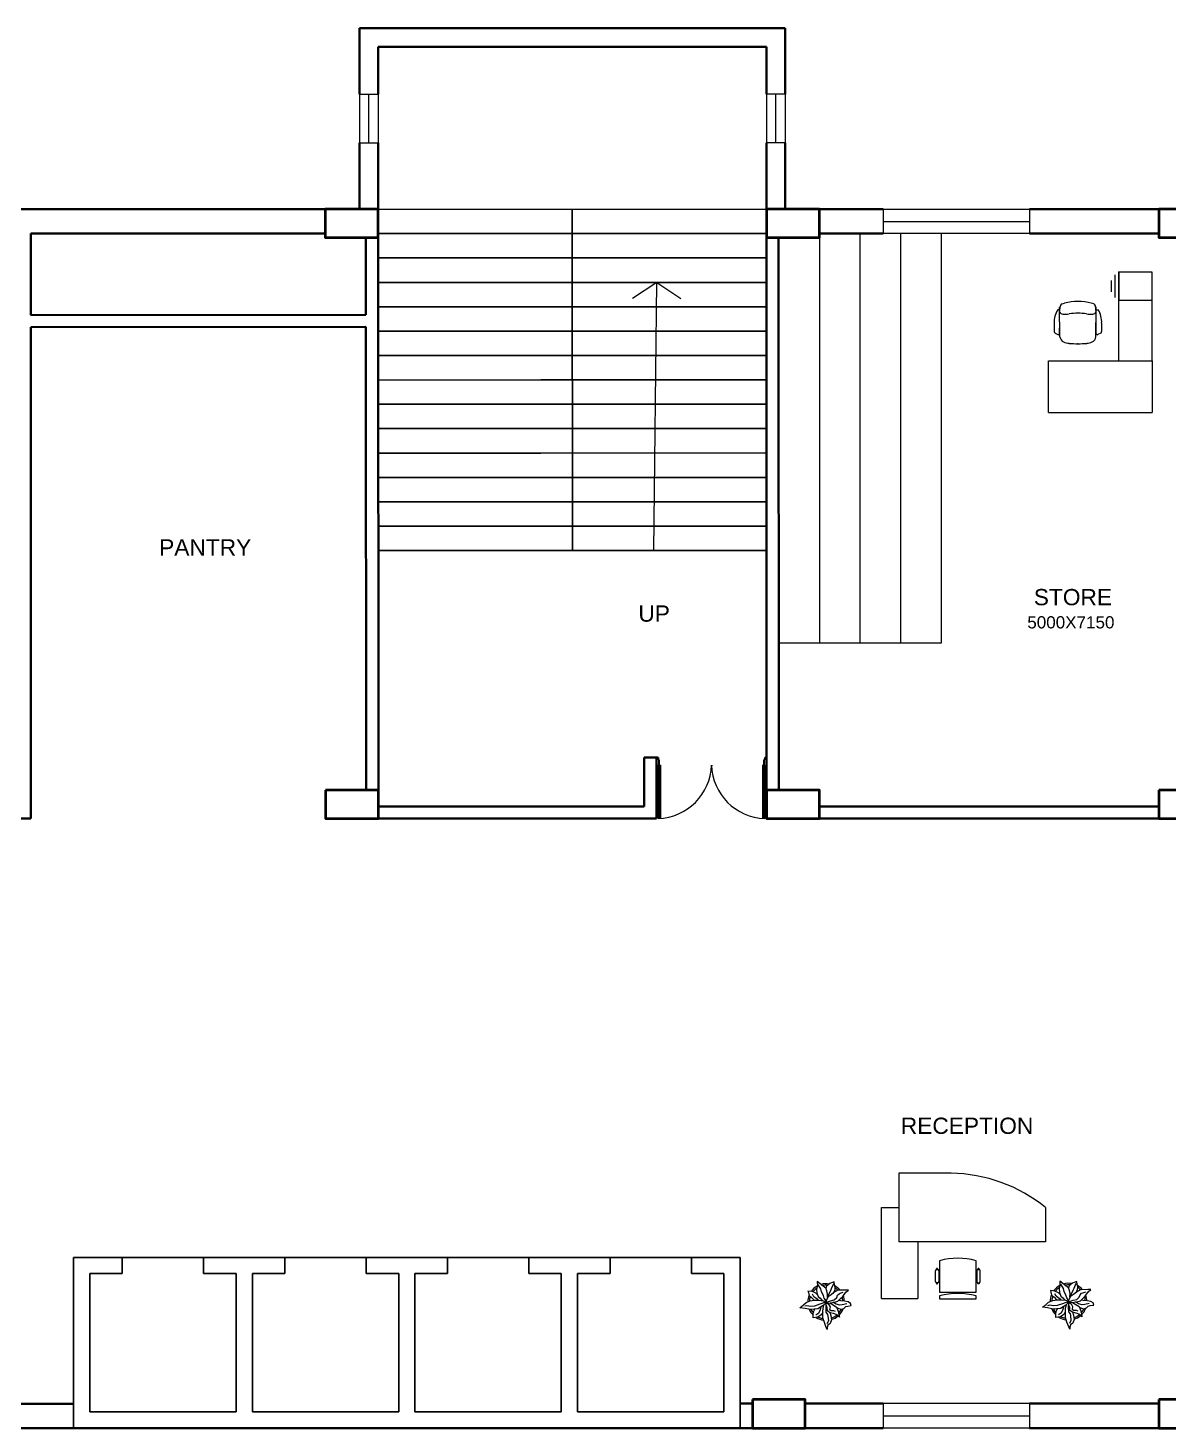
# Model space of a CAD drawing. Header units: millimetres. Extents: x 3079 to 579737, y 1565 to 1161826.
# Drawn here: x 86360 to 100395, y 14685 to 31915 of the extents above; entities that cross this region are included whole.
import ezdxf

# ---------------------------------------------------------------- set-up
doc = ezdxf.new("R2010")
doc.units = ezdxf.units.MM
for name, color, linetype, lineweight in [('1', 7, 'Continuous', 35), ('A_COL', 250, 'Continuous', 40), ('A_ELE1', 250, 'Continuous', 20), ('A_WIN-DOR', 250, 'Continuous', 30), ('IG-Area', 250, 'Continuous', 30), ('SILL', 251, 'Continuous', 18), ('WINDOW', 252, 'Continuous', 15)]:
    doc.layers.add(name, color=color, linetype=linetype, lineweight=lineweight)
doc.layers.add('FURNITURE', color=253, linetype='Continuous', lineweight=5, transparency=0.05)
doc.layers.add('TREES', color=72, linetype='Continuous', lineweight=5, transparency=0.05)
doc.styles.get("Standard").update_dxf_attribs({"font": 'arial.ttf'})

msp = doc.modelspace()

# ---------------------------------------------------------------- linework, layer by layer
for p, q in [((95445, 29685), (90667, 29683)), ((93057, 25484), (93055, 29684)), ((95445, 29685), (95445, 23485)), ((92667, 29385), (90667, 29385)), ((95445, 29385), (92667, 29385)), ((92667, 29085), (90667, 29085)), ((95445, 29085), (92667, 29085)), ((92667, 28785), (90668, 28785)), ((95445, 28785), (92667, 28785)), ((92667, 28485), (90668, 28485)), ((95445, 28485), (92667, 28485)), ((92668, 28184), (90668, 28183)), ((95445, 28185), (92668, 28184)), ((92668, 27884), (90668, 27883)), ((95445, 27885), (92668, 27884)), ((92668, 27584), (90668, 27583)), ((95445, 27585), (92668, 27584)), ((92668, 27285), (90668, 27285)), ((95445, 27285), (92668, 27285)), ((92668, 26985), (90668, 26985)), ((95445, 26985), (92668, 26985)), ((92668, 26684), (90669, 26683)), ((95445, 26685), (92668, 26684)), ((92668, 26385), (90669, 26385)), ((95445, 26385), (92668, 26385)), ((92669, 26085), (90669, 26085)), ((95445, 26085), (92669, 26085)), ((92669, 25785), (90669, 25785)), ((95445, 25785), (92669, 25785)), ((92669, 25484), (90669, 25483)), ((95445, 25485), (92669, 25484)), ((89020, 16785), (86920, 16785)), ((86920, 16785), (86920, 14685)), ((87520, 16585), (87520, 16785)), ((88520, 16585), (88520, 16785)), ((91120, 16785), (89020, 16785)), ((89520, 16585), (89520, 16785)), ((90520, 16585), (90520, 16785)), ((93220, 16785), (91120, 16785)), ((91520, 16585), (91520, 16785)), ((92520, 16585), (92520, 16785)), ((95120, 16785), (93220, 16785)), ((93520, 16585), (93520, 16785)), ((94520, 16585), (94520, 16785)), ((95120, 16785), (95120, 14685)), ((87520, 16585), (87120, 16585)), ((87120, 16585), (87120, 14885)), ((88920, 16585), (88520, 16585)), ((88920, 16585), (88920, 14885)), ((89520, 16585), (89120, 16585)), ((89120, 16585), (89120, 14885)), ((90920, 16585), (90520, 16585)), ((90920, 16585), (90920, 14885)), ((91520, 16585), (91120, 16585)), ((91120, 16585), (91120, 14885)), ((92920, 16585), (92520, 16585)), ((92920, 16585), (92920, 14885)), ((93520, 16585), (93120, 16585)), ((93120, 16585), (93120, 14885)), ((94920, 16585), (94520, 16585)), ((94920, 16585), (94920, 14885)), ((88920, 14885), (87120, 14885)), ((90920, 14885), (89120, 14885)), ((92920, 14885), (91120, 14885)), ((94920, 14885), (93120, 14885)), ((86920, 14685), (89020, 14685)), ((89020, 14685), (86920, 14685)), ((89020, 14685), (91120, 14685)), ((95595, 14685), (90595, 14685)), ((91120, 14685), (93220, 14685)), ((93220, 14685), (95120, 14685))]:
    msp.add_line(p, q)
at = {"layer": '1'}
for p, q in [((95675, 31915), (90437, 31915)), ((90437, 31100), (90437, 31915)), ((95675, 31100), (95675, 31915)), ((95445, 31685), (90667, 31685)), ((90667, 31100), (90667, 31685)), ((95445, 31100), (95445, 31685)), ((90437, 29685), (90437, 30500)), ((90667, 29685), (90667, 30500)), ((95445, 29685), (95445, 30500)), ((95675, 29685), (95675, 30500)), ((85732, 29685), (90667, 29685)), ((95445, 29685), (96879, 29685)), ((98679, 29685), (100920, 29685)), ((86395, 29385), (90017, 29385)), ((86395, 29385), (86395, 28381)), ((90517, 28385), (90517, 29335)), ((90670, 22485), (90667, 29385)), ((95445, 22445), (95445, 29385)), ((95595, 22535), (95591, 29335)), ((96095, 29385), (96879, 29385)), ((96095, 29385), (96594, 29385)), ((98679, 29385), (100270, 29385)), ((86395, 28381), (90517, 28385)), ((86395, 28235), (90517, 28237)), ((86395, 28235), (86395, 22185)), ((90520, 22535), (90517, 28237)), ((93939, 22939), (93939, 22335)), ((93939, 22939), (94089, 22939)), ((94089, 22939), (94089, 22185)), ((90670, 22335), (93939, 22335)), ((100270, 22335), (96095, 22335)), ((86395, 22185), (86213, 22185)), ((90670, 22185), (94089, 22185)), ((100270, 22185), (96095, 22185)), ((86920, 14983), (86245, 14984)), ((95270, 14987), (95120, 14987)), ((96879, 14985), (95920, 14987)), ((100270, 14985), (98679, 14985)), ((96879, 14685), (85732, 14685)), ((100595, 14685), (98679, 14685))]:
    msp.add_line(p, q, dxfattribs=at)
at = {"layer": 'A_COL'}
for points in [[(90017, 29685), (90017, 29335), (90667, 29335), (90667, 29685)], [(95445, 29685), (95445, 29335), (96095, 29335), (96095, 29685)], [(100270, 29685), (100270, 29335), (100920, 29335), (100920, 29685)], [(90020, 22535), (90020, 22185), (90670, 22185), (90670, 22535)], [(95445, 22535), (95445, 22185), (96095, 22185), (96095, 22535)], [(100270, 22535), (100270, 22185), (100920, 22185), (100920, 22535)], [(95270, 15035), (95270, 14685), (95920, 14685), (95920, 15035)], [(100270, 15035), (100270, 14685), (100920, 14685), (100920, 15035)]]:
    msp.add_lwpolyline(points, close=True, dxfattribs=at)
at = {"layer": 'A_ELE1', "transparency": 33554687}
for centre, start, end in [((94091, 22863), 271.742, 358.2578), ((95443, 22863), 181.7422, 268.258)]:
    msp.add_arc(centre, 676, start, end, dxfattribs=at)
at = {"layer": 'A_WIN-DOR', "transparency": 33554687}
for p, q in [((94089, 22834), (94089, 22939)), ((94112, 22939), (94112, 22907)), ((95422, 22939), (95422, 22907)), ((95445, 22834), (95445, 22939)), ((94112, 22834), (94089, 22834)), ((94112, 22907), (94121, 22907)), ((94112, 22843), (94112, 22187)), ((94112, 22834), (94112, 22811)), ((94121, 22907), (94121, 22843)), ((94137, 22843), (94137, 22188)), ((94767, 22843), (94767, 22834)), ((94767, 22843), (94767, 22843)), ((94767, 22834), (94767, 22834)), ((95397, 22843), (95397, 22188)), ((95422, 22907), (95413, 22907)), ((95413, 22907), (95413, 22843)), ((95422, 22843), (95422, 22187)), ((95422, 22834), (95422, 22811)), ((95422, 22834), (95445, 22834))]:
    msp.add_line(p, q, dxfattribs=at)
at = {"layer": 'A_WIN-DOR'}
for p, q in [((94112, 22939), (94089, 22939)), ((95422, 22939), (95445, 22939))]:
    msp.add_line(p, q, dxfattribs=at)
at = {"layer": 'A_WIN-DOR', "transparency": 33554687}
for points in [[(94112, 22843), (94137, 22843)], [(94767, 22843), (94767, 22843)], [(95422, 22843), (95397, 22843)]]:
    msp.add_lwpolyline(points, dxfattribs=at)
at = {"layer": 'FURNITURE'}
for p, q in [((96094, 29435), (96094, 24344)), ((96594, 29385), (96594, 24344)), ((97094, 29385), (97094, 24344)), ((97594, 29385), (97594, 24344)), ((99686, 28668), (99686, 28807)), ((99732, 28599), (99732, 28876)), ((99778, 27819), (99778, 28911)), ((99778, 28911), (99778, 28564)), ((100188, 28911), (99778, 28911)), ((100188, 28911), (99778, 28911)), ((100188, 27819), (100188, 28911)), ((99049, 28448), (99026, 28448)), ((99049, 28476), (99059, 28486)), ((99054, 28114), (99049, 28476)), ((99050, 28414), (99059, 28494)), ((99079, 28519), (99110, 28529)), ((99470, 28519), (99439, 28529)), ((99500, 28414), (99490, 28494)), ((99500, 28476), (99491, 28486)), ((99496, 28114), (99500, 28476)), ((99500, 28448), (99523, 28448)), ((99778, 28564), (100188, 28564)), ((98983, 28281), (98984, 28179)), ((99048, 28152), (99051, 28294)), ((99501, 28152), (99498, 28294)), ((99566, 28281), (99565, 28179)), ((98993, 28161), (99029, 28144)), ((99556, 28161), (99520, 28144)), ((98914, 27819), (100188, 27819)), ((98914, 27183), (98914, 27819)), ((100188, 27819), (100188, 27183)), ((98914, 27183), (100188, 27183)), ((97594, 24344), (95594, 24344)), ((97072, 17821), (97072, 16976)), ((97714, 17821), (97072, 17821)), ((96860, 17398), (97072, 17398)), ((96860, 16277), (96860, 17398)), ((98877, 17398), (98877, 16976)), ((98877, 16976), (97072, 16976)), ((97305, 16976), (97305, 16277)), ((97572, 16744), (97572, 16355)), ((98022, 16355), (98022, 16744)), ((97522, 16487), (97522, 16621)), ((97535, 16634), (97535, 16644)), ((97535, 16634), (97549, 16634)), ((97549, 16634), (97535, 16634)), ((97538, 16648), (97545, 16648)), ((97549, 16644), (97549, 16634)), ((97562, 16621), (97562, 16487)), ((98032, 16621), (98032, 16487)), ((98045, 16644), (98045, 16634)), ((98058, 16634), (98045, 16634)), ((98045, 16634), (98058, 16634)), ((98055, 16648), (98048, 16648)), ((98058, 16634), (98058, 16644)), ((98072, 16487), (98072, 16621)), ((97549, 16473), (97535, 16473)), ((97535, 16473), (97535, 16463)), ((97538, 16460), (97545, 16460)), ((97549, 16463), (97549, 16473)), ((98045, 16473), (98058, 16473)), ((98045, 16463), (98045, 16473)), ((98055, 16460), (98048, 16460)), ((98058, 16473), (98058, 16463)), ((96860, 16277), (97305, 16277)), ((97572, 16355), (98022, 16355)), ((97572, 16310), (97572, 16274)), ((97572, 16274), (98022, 16274)), ((97743, 16355), (97743, 16341)), ((97850, 16355), (97850, 16341)), ((98022, 16274), (98022, 16310))]:
    msp.add_line(p, q, dxfattribs=at)
for centre, radius, start, end in [((99271, 28296), 288, 148.0573, 182.9695), ((99088, 28493), 28.4, 108.152, 177.2969), ((99275, 27923), 628, 74.8107, 105.1893), ((99461, 28493), 28.4, 2.7031, 71.848), ((99279, 28296), 288, 357.0305, 31.9427), ((99094, 28438), 45.2, 199.5385, 265.4123), ((99094, 28438), 45.2, 199.5385, 265.4123), ((99115, 28710), 318, 265.4109, 279.5754), ((99275, 27764), 641, 80.4247, 99.5753), ((99434, 28710), 318, 260.4246, 274.5891), ((99456, 28438), 45.2, 274.5877, 340.4615), ((99002, 28176), 17.9, 171.6738, 242.8287), ((99036, 28153), 12.2, 236.5756, 356.1283), ((99128, 28120), 74.1, 184.1914, 247.2111), ((99421, 28120), 74.1, 292.7889, 355.8086), ((99513, 28153), 12.2, 183.8717, 303.4244), ((99548, 28176), 17.9, 297.1713, 8.3262), ((99173, 28209), 174, 244.7303, 267.8371), ((99275, 29109), 1080, 264.2714, 275.7286), ((99376, 28209), 174, 272.1629, 295.2697), ((97680, 15916), 1906, 51.0807, 88.9531), ((97797, 15948), 827, 74.2216, 105.7784), ((97535, 16621), 13.4, 90, 180), ((97538, 16644), 3.35, 90, 180), ((97545, 16644), 3.35, 0, 90), ((97549, 16621), 13.4, 0, 90), ((98045, 16621), 13.4, 90, 180), ((98048, 16644), 3.35, 90, 180), ((98055, 16644), 3.35, 0, 90), ((98058, 16621), 13.4, 0, 90), ((97535, 16487), 13.4, 180, 270), ((97538, 16463), 3.35, 180, 270), ((97545, 16463), 3.35, 270, 0), ((97549, 16487), 13.4, 270, 0), ((98045, 16487), 13.4, 180, 270), ((98048, 16463), 3.35, 180, 270), ((98055, 16463), 3.35, 270, 0), ((98058, 16487), 13.4, 270, 0), ((97797, 15514), 827, 74.2216, 105.7784)]:
    msp.add_arc(centre, radius, start, end, dxfattribs=at)
for p in [(99778, 28911), (99778, 28564), (99275, 28029)]:
    msp.add_point(p, dxfattribs=at)
at = {"layer": 'SILL'}
for p, q in [((90437, 31100), (90437, 30500)), ((90667, 31100), (90667, 30500)), ((95445, 31100), (95445, 30500)), ((95675, 31100), (95675, 30500)), ((96879, 29685), (98679, 29685)), ((98679, 29385), (96879, 29385)), ((94093, 28785), (93795, 28586)), ((94057, 25485), (94093, 28785)), ((94093, 28785), (94392, 28586)), ((98679, 14985), (96879, 14985)), ((98679, 14685), (96879, 14685))]:
    msp.add_line(p, q, dxfattribs=at)
at = {"layer": 'TREES'}
for p, q in [((96009, 16365), (95953, 16371)), ((95953, 16371), (95960, 16351)), ((96070, 16436), (96059, 16393)), ((96059, 16393), (96065, 16346)), ((96105, 16459), (96067, 16489)), ((96067, 16489), (96070, 16436)), ((96114, 16399), (96081, 16449)), ((96143, 16429), (96105, 16459)), ((96122, 16362), (96114, 16399)), ((96174, 16405), (96143, 16429)), ((96186, 16375), (96174, 16405)), ((96184, 16430), (96175, 16406)), ((96223, 16462), (96184, 16430)), ((96195, 16334), (96186, 16375)), ((96230, 16372), (96195, 16302)), ((96243, 16471), (96223, 16462)), ((96239, 16397), (96230, 16372)), ((96267, 16459), (96239, 16397)), ((96277, 16484), (96243, 16471)), ((96264, 16342), (96287, 16384)), ((96323, 16382), (96273, 16354)), ((96282, 16448), (96277, 16484)), ((96288, 16419), (96282, 16448)), ((96287, 16384), (96288, 16419)), ((96413, 16383), (96323, 16382)), ((96451, 16383), (96413, 16383)), ((96419, 16356), (96451, 16383)), ((98992, 16370), (98937, 16376)), ((98937, 16376), (98943, 16356)), ((99035, 16349), (98992, 16370)), ((99054, 16441), (99043, 16398)), ((99043, 16398), (99049, 16351)), ((99089, 16464), (99051, 16494)), ((99051, 16494), (99054, 16441)), ((99098, 16404), (99064, 16454)), ((99127, 16433), (99089, 16464)), ((99106, 16367), (99098, 16404)), ((99158, 16410), (99127, 16433)), ((99170, 16379), (99158, 16410)), ((99168, 16435), (99159, 16411)), ((99207, 16467), (99168, 16435)), ((99178, 16339), (99170, 16379)), ((99214, 16377), (99178, 16307)), ((99227, 16476), (99207, 16467)), ((99223, 16402), (99214, 16377)), ((99250, 16463), (99223, 16402)), ((99261, 16489), (99227, 16476)), ((99248, 16347), (99271, 16389)), ((99307, 16387), (99257, 16359)), ((99266, 16453), (99261, 16489)), ((99272, 16424), (99266, 16453)), ((99271, 16389), (99272, 16424)), ((99396, 16388), (99307, 16387)), ((99434, 16388), (99396, 16388)), ((99402, 16361), (99434, 16388)), ((95853, 16166), (95900, 16202)), ((95900, 16202), (95930, 16228)), ((95930, 16228), (95983, 16250)), ((95960, 16351), (95967, 16315)), ((95967, 16315), (95997, 16291)), ((95983, 16250), (96031, 16258)), ((95997, 16291), (96029, 16259)), ((96051, 16344), (96009, 16365)), ((96026, 16301), (96009, 16333)), ((96049, 16282), (96026, 16301)), ((96031, 16258), (96092, 16259)), ((96100, 16210), (96034, 16186)), ((96080, 16263), (96049, 16282)), ((96071, 16326), (96051, 16344)), ((96065, 16346), (96081, 16304)), ((96081, 16304), (96106, 16284)), ((96092, 16259), (96139, 16252)), ((96181, 16237), (96100, 16210)), ((96106, 16284), (96126, 16258)), ((96144, 16317), (96122, 16362)), ((96126, 16258), (96136, 16255)), ((96139, 16252), (96185, 16239)), ((96139, 16157), (96149, 16198)), ((96185, 16239), (96143, 16191)), ((96154, 16283), (96144, 16317)), ((96180, 16246), (96154, 16283)), ((96174, 16223), (96173, 16159)), ((96201, 16299), (96175, 16248)), ((96175, 16248), (96181, 16234)), ((96175, 16228), (96181, 16229)), ((96180, 16190), (96175, 16228)), ((96178, 16233), (96208, 16223)), ((96181, 16234), (96231, 16252)), ((96181, 16229), (96208, 16208)), ((96193, 16290), (96195, 16334)), ((96238, 16323), (96201, 16299)), ((96208, 16223), (96280, 16234)), ((96208, 16208), (96227, 16175)), ((96225, 16227), (96264, 16202)), ((96231, 16252), (96278, 16262)), ((96273, 16354), (96238, 16323)), ((96299, 16209), (96261, 16233)), ((96264, 16202), (96307, 16174)), ((96278, 16262), (96308, 16290)), ((96280, 16234), (96323, 16247)), ((96345, 16197), (96299, 16209)), ((96308, 16290), (96319, 16319)), ((96319, 16319), (96336, 16338)), ((96323, 16247), (96355, 16278)), ((96336, 16338), (96351, 16344)), ((96357, 16250), (96338, 16253)), ((96376, 16202), (96345, 16197)), ((96351, 16344), (96387, 16356)), ((96355, 16278), (96381, 16304)), ((96404, 16245), (96357, 16250)), ((96431, 16212), (96376, 16202)), ((96381, 16304), (96419, 16356)), ((96448, 16237), (96404, 16245)), ((96477, 16219), (96448, 16237)), ((96487, 16192), (96477, 16219)), ((98837, 16171), (98883, 16207)), ((98883, 16207), (98914, 16232)), ((98914, 16232), (98966, 16255)), ((98943, 16356), (98951, 16320)), ((98951, 16320), (98981, 16296)), ((98966, 16255), (99014, 16263)), ((98981, 16296), (99013, 16264)), ((99009, 16306), (98992, 16338)), ((99033, 16286), (99009, 16306)), ((99014, 16263), (99075, 16264)), ((99084, 16215), (99018, 16191)), ((99063, 16268), (99033, 16286)), ((99055, 16330), (99035, 16349)), ((99049, 16351), (99064, 16309)), ((99064, 16309), (99090, 16289)), ((99075, 16264), (99123, 16257)), ((99165, 16242), (99084, 16215)), ((99090, 16289), (99110, 16263)), ((99128, 16322), (99106, 16367)), ((99110, 16263), (99120, 16260)), ((99123, 16257), (99169, 16244)), ((99123, 16162), (99133, 16203)), ((99169, 16244), (99127, 16196)), ((99138, 16288), (99128, 16322)), ((99164, 16251), (99138, 16288)), ((99158, 16228), (99156, 16164)), ((99184, 16304), (99159, 16253)), ((99159, 16253), (99165, 16239)), ((99159, 16232), (99165, 16234)), ((99164, 16195), (99159, 16232)), ((99161, 16237), (99192, 16228)), ((99165, 16239), (99215, 16257)), ((99165, 16234), (99192, 16213)), ((99177, 16295), (99178, 16339)), ((99221, 16328), (99184, 16304)), ((99192, 16228), (99264, 16239)), ((99192, 16213), (99210, 16180)), ((99209, 16231), (99248, 16207)), ((99215, 16257), (99262, 16267)), ((99257, 16359), (99221, 16328)), ((99282, 16214), (99244, 16237)), ((99248, 16207), (99291, 16179)), ((99262, 16267), (99292, 16295)), ((99264, 16239), (99307, 16252)), ((99329, 16202), (99282, 16214)), ((99292, 16295), (99303, 16324)), ((99303, 16324), (99319, 16343)), ((99307, 16252), (99339, 16283)), ((99319, 16343), (99335, 16349)), ((99341, 16255), (99322, 16258)), ((99360, 16207), (99329, 16202)), ((99335, 16349), (99371, 16361)), ((99339, 16283), (99365, 16309)), ((99388, 16250), (99341, 16255)), ((99415, 16217), (99360, 16207)), ((99365, 16309), (99402, 16361)), ((99432, 16242), (99388, 16250)), ((99461, 16224), (99432, 16242)), ((99471, 16197), (99461, 16224)), ((99464, 16196), (99471, 16197)), ((95918, 16158), (95853, 16166)), ((95940, 16190), (95915, 16184)), ((95986, 16143), (95918, 16158)), ((95990, 16182), (95940, 16190)), ((96076, 16150), (95986, 16143)), ((96034, 16186), (95990, 16182)), ((96018, 16041), (96020, 16086)), ((96045, 16045), (96018, 16041)), ((96020, 16086), (96022, 16115)), ((96022, 16115), (96039, 16149)), ((96077, 16048), (96045, 16045)), ((96050, 16076), (96064, 16087)), ((96064, 16087), (96089, 16103)), ((96143, 16191), (96076, 16150)), ((96116, 16078), (96077, 16048)), ((96089, 16103), (96106, 16132)), ((96106, 16132), (96118, 16176)), ((96135, 16108), (96116, 16078)), ((96136, 16121), (96139, 16157)), ((96136, 16082), (96136, 16121)), ((96136, 16040), (96136, 16082)), ((96157, 15983), (96136, 16040)), ((96173, 16159), (96175, 16109)), ((96175, 16109), (96196, 16084)), ((96192, 16164), (96180, 16190)), ((96193, 16129), (96192, 16164)), ((96224, 16104), (96193, 16129)), ((96196, 16084), (96199, 16063)), ((96199, 16063), (96206, 16005)), ((96227, 16175), (96220, 16143)), ((96220, 16143), (96239, 16131)), ((96270, 16094), (96224, 16104)), ((96225, 16109), (96236, 16070)), ((96236, 16070), (96244, 16016)), ((96239, 16131), (96269, 16131)), ((96269, 16131), (96290, 16124)), ((96313, 16077), (96270, 16094)), ((96307, 16174), (96327, 16124)), ((96308, 16168), (96333, 16154)), ((96340, 16048), (96313, 16077)), ((96327, 16124), (96334, 16084)), ((96333, 16154), (96368, 16148)), ((96334, 16084), (96340, 16048)), ((96368, 16148), (96397, 16158)), ((96397, 16158), (96419, 16179)), ((96419, 16179), (96443, 16186)), ((96443, 16186), (96480, 16191)), ((96480, 16191), (96487, 16192)), ((98902, 16163), (98837, 16171)), ((98924, 16195), (98899, 16188)), ((98970, 16148), (98902, 16163)), ((98974, 16187), (98924, 16195)), ((99060, 16155), (98970, 16148)), ((99018, 16191), (98974, 16187)), ((99002, 16046), (99003, 16090)), ((99029, 16050), (99002, 16046)), ((99003, 16090), (99006, 16120)), ((99006, 16120), (99023, 16154)), ((99061, 16053), (99029, 16050)), ((99034, 16081), (99047, 16092)), ((99047, 16092), (99073, 16108)), ((99127, 16196), (99060, 16155)), ((99100, 16083), (99061, 16053)), ((99073, 16108), (99090, 16137)), ((99090, 16137), (99101, 16181)), ((99118, 16113), (99100, 16083)), ((99120, 16126), (99123, 16162)), ((99120, 16087), (99120, 16126)), ((99120, 16045), (99120, 16087)), ((99140, 15987), (99120, 16045)), ((99156, 16164), (99159, 16114)), ((99159, 16114), (99180, 16089)), ((99176, 16169), (99164, 16195)), ((99177, 16133), (99176, 16169)), ((99208, 16109), (99177, 16133)), ((99180, 16089), (99183, 16068)), ((99183, 16068), (99189, 16010)), ((99210, 16180), (99204, 16148)), ((99204, 16148), (99222, 16136)), ((99254, 16099), (99208, 16109)), ((99209, 16114), (99220, 16074)), ((99220, 16074), (99227, 16021)), ((99222, 16136), (99253, 16136)), ((99253, 16136), (99274, 16128)), ((99297, 16082), (99254, 16099)), ((99291, 16179), (99311, 16128)), ((99292, 16173), (99317, 16159)), ((99324, 16053), (99297, 16082)), ((99311, 16128), (99318, 16089)), ((99317, 16159), (99352, 16153)), ((99318, 16089), (99324, 16053)), ((99352, 16153), (99380, 16163)), ((99380, 16163), (99402, 16183)), ((99402, 16183), (99427, 16191)), ((99427, 16191), (99464, 16196)), ((96178, 15924), (96157, 15983)), ((96191, 15896), (96178, 15924)), ((96206, 16005), (96188, 15968)), ((96192, 15921), (96191, 15896)), ((96199, 15950), (96192, 15921)), ((96229, 15972), (96199, 15950)), ((96244, 16016), (96229, 15972)), ((99161, 15929), (99140, 15987)), ((99175, 15901), (99161, 15929)), ((99189, 16010), (99172, 15973)), ((99176, 15926), (99175, 15901)), ((99183, 15955), (99176, 15926)), ((99213, 15976), (99183, 15955)), ((99227, 16021), (99213, 15976))]:
    msp.add_line(p, q, dxfattribs=at)
for centre, radius, start, end in [((96177, 16235), 226, 118.3455, 144.4541), ((96177, 16235), 207, 123.3868, 142.0756), ((96177, 16235), 226, 79.7038, 106.1281), ((96177, 16235), 207, 84.1886, 102.4028), ((96177, 16235), 226, 40.6606, 61.3393), ((96177, 16235), 207, 45.0835, 57.5023), ((99160, 16240), 226, 118.3455, 144.4541), ((99160, 16240), 207, 123.3868, 142.0756), ((99160, 16240), 226, 79.7038, 106.1281), ((99160, 16240), 207, 84.1886, 102.4028), ((99160, 16240), 226, 40.6606, 61.3393), ((99160, 16240), 207, 45.0835, 57.5023), ((96177, 16235), 226, 158.5862, 179.7442), ((96177, 16235), 207, 160.6559, 177.5057), ((96177, 16235), 207, 3.2699, 17.4002), ((96177, 16235), 226, 2.503, 20.4563), ((99160, 16240), 226, 158.5862, 179.7442), ((99160, 16240), 207, 160.6559, 177.5057), ((99160, 16240), 207, 3.2699, 17.4002), ((99160, 16240), 226, 2.503, 20.4563), ((96177, 16235), 226, 202.9768, 225.8473), ((96177, 16235), 207, 206.2761, 221.1349), ((96177, 16235), 226, 236.9563, 262.295), ((96177, 16235), 207, 242.6899, 259.5345), ((96177, 16235), 207, 287.9864, 310.5771), ((96177, 16235), 226, 287.123, 310.9816), ((96177, 16235), 207, 318.4756, 335.3347), ((96177, 16235), 226, 314.8021, 339.1804), ((99160, 16240), 226, 202.9768, 225.8473), ((99160, 16240), 207, 206.2761, 221.1349), ((99160, 16240), 226, 236.9563, 262.295), ((99160, 16240), 207, 242.6899, 259.5345), ((99160, 16240), 207, 287.9864, 310.5771), ((99160, 16240), 226, 287.123, 310.9816), ((99160, 16240), 207, 318.4756, 335.3347), ((99160, 16240), 226, 314.8021, 339.1804)]:
    msp.add_arc(centre, radius, start, end, dxfattribs=at)
at = {"layer": 'WINDOW'}
for p, q in [((90437, 31100), (90667, 31100)), ((90552, 30500), (90552, 31100)), ((95675, 31100), (95445, 31100)), ((95560, 30500), (95560, 31100)), ((90437, 30500), (90667, 30500)), ((95675, 30500), (95445, 30500)), ((96879, 29685), (96879, 29385)), ((98679, 29685), (98679, 29385)), ((96879, 29535), (98679, 29535)), ((96879, 14985), (96879, 14685)), ((96879, 14835), (98679, 14835)), ((98679, 14985), (98679, 14685))]:
    msp.add_line(p, q, dxfattribs=at)

# ---------------------------------------------------------------- texts
at = {"layer": 'IG-Area', "insert": (87973, 25623), "char_height": 200, "attachment_point": 1, "rotation": 0.0001}
msp.add_mtext_dynamic_manual_height_columns('PANTRY', width=38356.19, gutter_width=12.5, heights=[0], dxfattribs=at)
at = {"layer": 'IG-Area', "attachment_point": 1}
for s, insert, char_height in [('STORE', (98732, 25011), 200), ('UP', (93868, 24809), 200), ('5000X7150', (98652, 24676), 150), ('RECEPTION', (97096, 18505), 200)]:
    msp.add_mtext_dynamic_manual_height_columns(s, width=38356.19, gutter_width=12.5, heights=[0], dxfattribs=dict(at, insert=insert, char_height=char_height))

doc.saveas('drawing.dxf')
